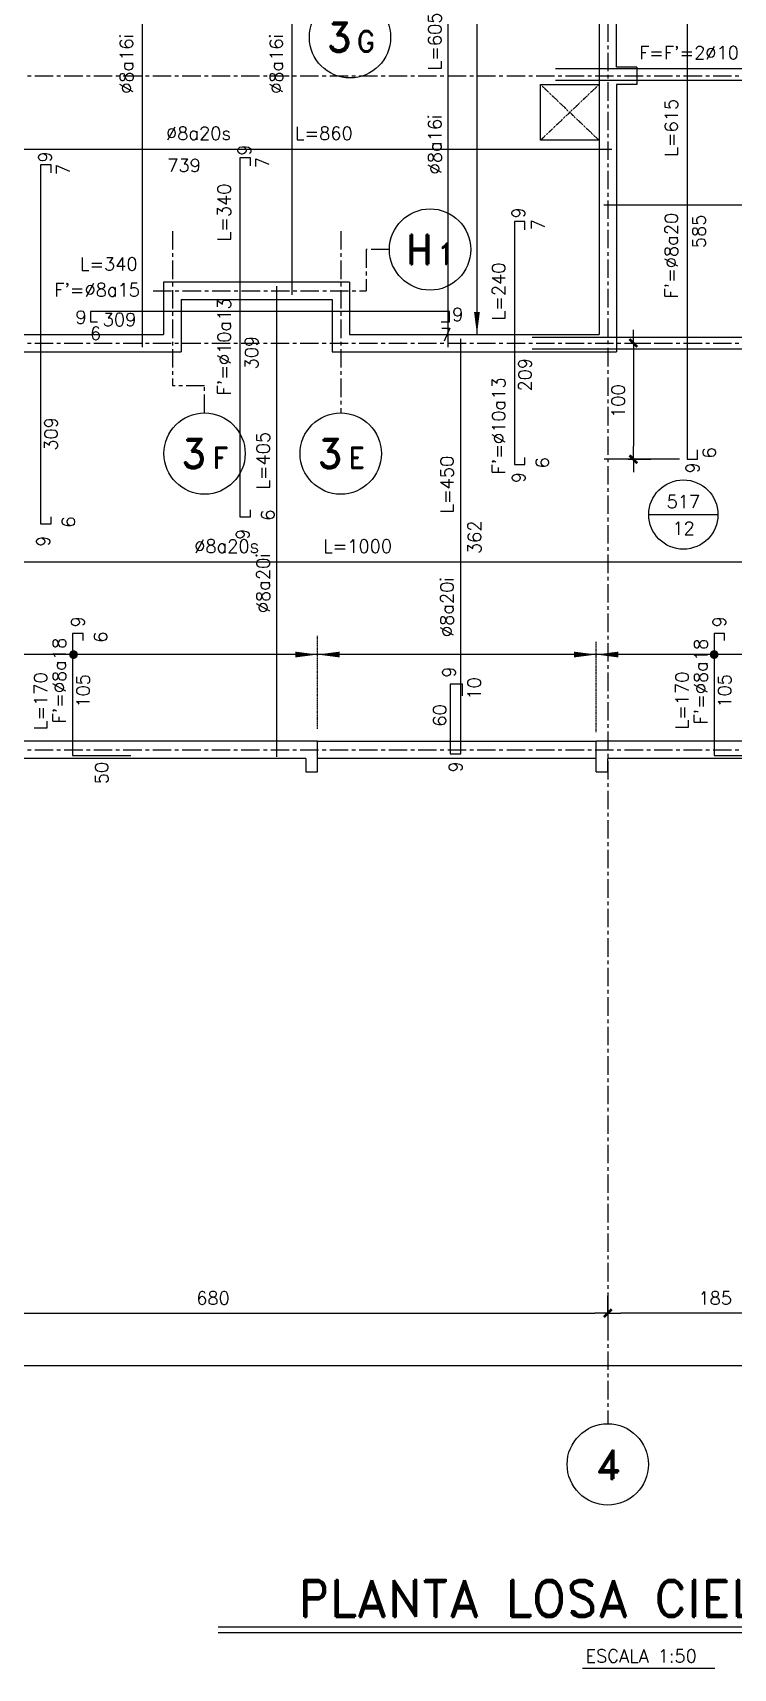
# Model space of a CAD drawing. Header units: millimetres. Extents: x -656237 to -651946, y 88238 to 91298.
# Drawn here: x -655280 to -654677, y 88238 to 89645 of the extents above; entities that cross this region are included whole.
import ezdxf
from ezdxf.enums import TextEntityAlignment as Align

# ---------------------------------------------------------------- set-up
doc = ezdxf.new("R2010")
doc.units = ezdxf.units.MM
doc.header["$LTSCALE"] = 0.5
for name, pattern in [('CENTER', [50.8, 31.75, -6.35, 6.35, -6.35]), ('DASHDOT', [1, 0.5, -0.25, 0, -0.25]), ('DASHED', [0.75, 0.5, -0.25])]:
    doc.linetypes.add(name, pattern=pattern)
for name, color, linetype in [('A-LINEA 015', 6, 'Continuous'), ('BORDE DE LOSAS', 3, 'Continuous'), ('COTAS', 5, 'Continuous'), ('Cotas2', 1, 'Continuous'), ('EJES', 1, 'CENTER'), ('FE', 7, 'Continuous'), ('MUROS', 3, 'Continuous'), ('SEGMENTOS1', 3, 'Continuous'), ('TEXTOS-SM', 3, 'Continuous'), ('TEXTOS1', 9, 'Continuous'), ('TEXTOS50a', 3, 'Continuous'), ('VANOS', 8, 'DASHDOT'), ('VIGAS', 3, 'Continuous')]:
    doc.layers.add(name, color=color, linetype=linetype)
doc.styles.add('ROMAND', font='romand')
doc.styles.add('ROMANS', font='romans')
doc.styles.add('ROMANS0', font='romans.shx')
doc.styles.add('SIETE50', font='ROMAND.SHX', dxfattribs={"height": 31.5})
doc.dimstyles.new('ING-50', dxfattribs={"dimscale": 5, "dimtxt": 2.25, "dimasz": 2.25, "dimexe": 3, "dimexo": 0, "dimgap": 1.5, "dimtad": 1, "dimdec": 1, "dimzin": 12, "dimdsep": 46, "dimtxsty": 'ROMANS', "dimblk1": 'TICK1', "dimblk2": 'TICK1', "dimsah": 1, "dimcen": 0.09, "dimclrd": 2, "dimclre": 1, "dimclrt": 3, "dimadec": 1, "dimazin": 3, "dimtfac": 1, "dimtdec": 1, "dimtix": 1, "dimtmove": 2, "dimatfit": 3, "dimfxl": 3, "dimtolj": 1, "dimtzin": 12, "dimarcsym": 0})

# ---------------------------------------------------------------- blocks, each defined once
blk = doc.blocks.new('TICK1')
at = {"color": 2}
for points in [[(0, 0), (-1, 0)], [(0, 0), (1, 0)]]:
    blk.add_lwpolyline(points, dxfattribs=at)
at = {"color": 2, "const_width": 0.2}
blk.add_lwpolyline([(-0.3, -0.3), (0.3, 0.3)], dxfattribs=at)
blk = doc.blocks.new('*D9')
at = {"layer": 'COTAS', "color": 1, "lineweight": -2}
for p, q in [((-654767.2, 89378.3), (-654747.7, 89378.3)), ((-654767.2, 89278.3), (-654747.7, 89278.3))]:
    blk.add_line(p, q, dxfattribs=at)
at = {"layer": 'COTAS', "color": 2, "lineweight": -2}
blk.add_line((-654762.7, 89367), (-654762.7, 89289.5), dxfattribs=at)
at = {"layer": 'Defpoints', "color": 0}
for p in [(-654767.2, 89378.3), (-654767.2, 89278.3), (-654762.7, 89278.3)]:
    blk.add_point(p, dxfattribs=at)
at = {"layer": 'COTAS', "color": 2, "lineweight": -2, "xscale": 11.25, "yscale": 11.25, "zscale": 11.25}
for p, rotation in [((-654762.7, 89378.3), 90), ((-654762.7, 89278.3), 270)]:
    blk.add_blockref('TICK1', p, dxfattribs=dict(at, rotation=rotation))
at = {"layer": 'COTAS', "color": 3, "insert": (-654775.8, 89328.3), "char_height": 11.25, "attachment_point": 5, "rotation": 90, "style": 'ROMANS'}
blk.add_mtext('\\A1;100', dxfattribs=at)
blk = doc.blocks.new('FLECHA')
at = {"layer": 'TEXTOS1', "color": 2}
blk.add_lwpolyline([(0, 0, 0, 5, 0), (19.2, 0, 5, 5, 0)], format="xyseb", dxfattribs=at)
blk = doc.blocks.new('losa-ne')
at = {"color": 5, "linetype": 'Continuous'}
blk.add_line((-29.8, 0), (29.7, 0), dxfattribs=at)
at = {"color": 3, "linetype": 'Continuous'}
blk.add_circle((0, 0), 29.8, dxfattribs=at)
at = {"color": 3, "linetype": 'Continuous', "style": 'ROMANS'}
for tag, p in [('N%%DL', (0, 5.6)), ('ESP', (0.2, -17.4))]:
    blk.add_attdef(tag, text='', height=11.2, dxfattribs=at).set_placement(p, align=Align.CENTER)
blk = doc.blocks.new('EJE-1')
at = {"color": 3, "linetype": 'Continuous'}
blk.add_circle((0, 0), 35, dxfattribs=at)
at = {"color": 5, "linetype": 'Continuous', "style": 'ROMAND'}
blk.add_attdef('0', text='', height=25, dxfattribs=at).set_placement((0.2, 0), align=Align.MIDDLE)
blk = doc.blocks.new('*D59')
at = {"layer": 'COTAS', "color": 1, "lineweight": -2}
for p, q in [((-655844.7, 88498.3), (-655844.7, 88513.3)), ((-653332.2, 88498.3), (-653332.2, 88513.3))]:
    blk.add_line(p, q, dxfattribs=at)
at = {"layer": 'COTAS', "color": 2, "lineweight": -2}
blk.add_line((-655833.5, 88498.3), (-653343.5, 88498.3), dxfattribs=at)
at = {"layer": 'Defpoints', "color": 0}
for p in [(-655844.7, 88498.3), (-653332.2, 88498.3), (-653332.2, 88498.3)]:
    blk.add_point(p, dxfattribs=at)
at = {"layer": 'COTAS', "color": 2, "lineweight": -2, "xscale": 11.25, "yscale": 11.25, "zscale": 11.25, "rotation": 180}
blk.add_blockref('TICK1', (-655844.7, 88498.3), dxfattribs=at)
at = {"layer": 'COTAS', "color": 2, "lineweight": -2, "xscale": 11.25, "yscale": 11.25, "zscale": 11.25}
blk.add_blockref('TICK1', (-653332.2, 88498.3), dxfattribs=at)
at = {"layer": 'COTAS', "color": 3, "insert": (-654588.5, 88511.4), "char_height": 11.25, "attachment_point": 5, "style": 'ROMANS'}
blk.add_mtext('\\A1;2512.5', dxfattribs=at)
blk = doc.blocks.new('*D70')
at = {"layer": 'COTAS', "color": 1, "lineweight": -2}
for p, q in [((-654784.7, 88543.3), (-654784.7, 88558.3)), ((-654599.7, 88543.3), (-654599.7, 88558.3))]:
    blk.add_line(p, q, dxfattribs=at)
at = {"layer": 'COTAS', "color": 2, "lineweight": -2}
blk.add_line((-654611, 88543.3), (-654773.5, 88543.3), dxfattribs=at)
at = {"layer": 'Defpoints', "color": 0}
for p in [(-654784.7, 88543.3), (-654784.7, 88543.3), (-654599.7, 88543.3)]:
    blk.add_point(p, dxfattribs=at)
at = {"layer": 'COTAS', "color": 2, "lineweight": -2, "xscale": 11.25, "yscale": 11.25, "zscale": 11.25, "rotation": 180}
blk.add_blockref('TICK1', (-654784.7, 88543.3), dxfattribs=at)
at = {"layer": 'COTAS', "color": 2, "lineweight": -2, "xscale": 11.25, "yscale": 11.25, "zscale": 11.25}
blk.add_blockref('TICK1', (-654599.7, 88543.3), dxfattribs=at)
at = {"layer": 'COTAS', "color": 3, "insert": (-654692.2, 88556.4), "char_height": 11.25, "attachment_point": 5, "style": 'ROMANS'}
blk.add_mtext('\\A1;185', dxfattribs=at)
blk = doc.blocks.new('*D41')
at = {"layer": 'COTAS', "color": 1, "lineweight": -2}
for p, q in [((-655464.7, 88543.3), (-655464.7, 88558.3)), ((-654784.7, 88543.3), (-654784.7, 88528.3))]:
    blk.add_line(p, q, dxfattribs=at)
at = {"layer": 'COTAS', "color": 2, "lineweight": -2}
blk.add_line((-655453.5, 88543.3), (-654796, 88543.3), dxfattribs=at)
at = {"layer": 'Defpoints', "color": 0}
for p in [(-655464.7, 88543.3), (-654784.7, 88543.3), (-654784.7, 88543.3)]:
    blk.add_point(p, dxfattribs=at)
at = {"layer": 'COTAS', "color": 2, "lineweight": -2, "xscale": 11.25, "yscale": 11.25, "zscale": 11.25, "rotation": 180}
blk.add_blockref('TICK1', (-655464.7, 88543.3), dxfattribs=at)
at = {"layer": 'COTAS', "color": 2, "lineweight": -2, "xscale": 11.25, "yscale": 11.25, "zscale": 11.25}
blk.add_blockref('TICK1', (-654784.7, 88543.3), dxfattribs=at)
at = {"layer": 'COTAS', "color": 3, "insert": (-655124.7, 88556.4), "char_height": 11.25, "attachment_point": 5, "style": 'ROMANS'}
blk.add_mtext('\\A1;680', dxfattribs=at)
blk = doc.blocks.new('eje-3')
at = {"color": 3, "linetype": 'Continuous'}
blk.add_circle((0, 0), 35, dxfattribs=at)
at = {"color": 5, "linetype": 'Continuous', "style": 'ROMAND'}
for height, p in [(25, (-9.2, 0)), (18, (13.7, -3.6))]:
    blk.add_attdef('0', text='', height=height, dxfattribs=at).set_placement(p, align=Align.MIDDLE)

msp = doc.modelspace()

# ---------------------------------------------------------------- linework, layer by layer
at = {"color": 6}
for p, q in [((-655120.39, 88273.58), (-654367.92, 88273.58)), ((-655120.39, 88268.58), (-654367.92, 88268.58))]:
    msp.add_line(p, q, dxfattribs=at)
at = {"color": 3}
msp.add_line((-654806.56, 88237.81), (-654692.47, 88237.81), dxfattribs=at)
at = {"layer": 'BORDE DE LOSAS', "ltscale": 0.2}
msp.add_lwpolyline([(-654842.71, 89600.75), (-654792.21, 89600.75), (-654792.21, 89552.75), (-654842.71, 89552.75)], close=True, dxfattribs=at)
at = {"layer": 'Cotas2'}
msp.add_line((-654723.08, 89278.25), (-654787.78, 89278.25), dxfattribs=at)
at = {"layer": 'EJES'}
for p, q in [((-654784.71, 91228.25), (-654784.71, 88448.25)), ((-656167.21, 89608.25), (-652890.72, 89608.25)), ((-655159.71, 89474.65), (-655159.71, 89341.37)), ((-655014.71, 89474.65), (-655014.71, 89318.18)), ((-654972.76, 89458.76), (-654992.76, 89458.76)), ((-654992.76, 89458.76), (-654992.76, 89423.25)), ((-655176.31, 89423.25), (-654992.76, 89423.25)), ((-656167.21, 89378.25), (-652890.72, 89378.25)), ((-655132, 89341.37), (-655159.71, 89341.37)), ((-655132, 89318.18), (-655132, 89341.37)), ((-656167.21, 89028.25), (-652889.09, 89028.25))]:
    msp.add_line(p, q, dxfattribs=at)
at = {"layer": 'FE', "ltscale": 0.5}
for points in [[(-655185.57, 89374.75), (-655185.57, 89971.75)], [(-655056.57, 89419.75), (-655056.57, 89971.75)], [(-654922.07, 89374.75), (-654922.07, 89971.75)], [(-654707.41, 89855.25), (-654707.41, 89863.25), (-654716.41, 89863.25), (-654716.41, 89278.25), (-654707.41, 89278.25), (-654707.41, 89286.25)], [(-654829.71, 89614.5), (-654599.71, 89614.5)], [(-654829.71, 89604.5), (-654599.71, 89604.5)], [(-655432.21, 89543.68), (-655420.71, 89543.68), (-655420.71, 89553.18), (-655515.71, 89553.18), (-655515.71, 89545.18), (-654781.21, 89545.18)], [(-655092.48, 89530.68), (-655092.48, 89537.68), (-655101.48, 89537.68), (-655101.48, 89228.68), (-655092.48, 89228.68), (-655092.48, 89234.68)], [(-655264.2, 89524.77), (-655264.2, 89531.77), (-655273.2, 89531.77), (-655273.2, 89222.77), (-655264.2, 89222.77), (-655264.2, 89228.77)], [(-654788.21, 89497.16), (-654391.21, 89497.16)], [(-654856.07, 89475.75), (-654856.07, 89482.75), (-654865.07, 89482.75), (-654865.07, 89273.75), (-654856.07, 89273.75), (-654856.07, 89279.75)], [(-655069.7, 89022.25), (-655069.7, 89427.25)], [(-654928.18, 89396.52), (-654921.18, 89396.52), (-654921.18, 89405.52), (-655230.18, 89405.52), (-655230.18, 89396.52), (-655224.18, 89396.52)], [(-654909.83, 89074.75), (-654909.83, 89084.75), (-654920.33, 89084.75), (-654920.33, 89024.75), (-654911.33, 89024.75), (-654911.33, 89381.75)], [(-654849.71, 89383.25), (-654329.71, 89383.25)], [(-654849.71, 89373.25), (-654329.71, 89373.25)], [(-655471.21, 89189.86), (-654471.21, 89189.86)], [(-655236.57, 89122.25), (-655236.57, 89128.25), (-655245.57, 89128.25), (-655245.57, 89023.25), (-655195.57, 89023.25)], [(-654684.12, 89122.25), (-654684.12, 89128.25), (-654693.12, 89128.25), (-654693.12, 89023.25), (-654643.12, 89023.25)]]:
    msp.add_lwpolyline(points, dxfattribs=at)
at = {"layer": 'FE', "ltscale": 0.5, "const_width": 3.75}
for points in [[(-655246.71, 89110.21, 1), (-655242.96, 89110.21, 1)], [(-654695, 89110.21, 1), (-654691.25, 89110.21, 1)]]:
    msp.add_lwpolyline(points, format="xyb", close=True, dxfattribs=at)
at = {"layer": 'MUROS', "ltscale": 0.5}
for p, q in [((-654792.21, 89858.25), (-654792.21, 89385.75)), ((-654777.21, 89615.75), (-654777.21, 89858.25)), ((-654759.71, 89615.75), (-654777.21, 89615.75)), ((-654759.71, 89615.75), (-654759.71, 89600.75)), ((-654777.21, 89600.75), (-654777.21, 89370.75)), ((-655007.21, 89430.75), (-655167.21, 89430.75)), ((-655152.21, 89415.75), (-655022.21, 89415.75)), ((-655729.71, 89385.75), (-655167.21, 89385.75)), ((-655007.21, 89385.75), (-654792.21, 89385.75)), ((-655729.71, 89370.75), (-655152.21, 89370.75)), ((-655022.21, 89370.75), (-654777.21, 89370.75)), ((-655044.71, 89020.75), (-655044.71, 89009.25)), ((-654784.71, 89009.25), (-654784.71, 89020.75)), ((-655044.71, 89009.25), (-655034.71, 89009.25)), ((-654794.71, 89009.25), (-654784.71, 89009.25))]:
    msp.add_line(p, q, dxfattribs=at)
at = {"layer": 'MUROS'}
for p, q in [((-654759.71, 89600.75), (-654777.21, 89600.75)), ((-655167.21, 89430.75), (-655167.21, 89385.75)), ((-655007.21, 89430.75), (-655007.21, 89385.75)), ((-655152.21, 89415.75), (-655152.21, 89370.75)), ((-655022.21, 89415.75), (-655022.21, 89370.75)), ((-655034.71, 89035.75), (-655344.71, 89035.75)), ((-655034.71, 89009.25), (-655034.71, 89035.75)), ((-654794.71, 89009.25), (-654794.71, 89035.75)), ((-654574.71, 89035.75), (-654794.71, 89035.75)), ((-655044.71, 89020.75), (-655334.71, 89020.75)), ((-654584.71, 89020.75), (-654784.71, 89020.75))]:
    msp.add_line(p, q, dxfattribs=at)
at = {"layer": 'SEGMENTOS1', "color": 2, "linetype": 'DASHED', "ltscale": 0.5}
for p, q in [((-655034.71, 89046.41), (-655034.71, 89126.41)), ((-654794.71, 89043.29), (-654794.71, 89121.17))]:
    msp.add_line(p, q, dxfattribs=at)
at = {"layer": 'SEGMENTOS1', "ltscale": 0.5}
msp.add_line((-655034.71, 89035.75), (-654794.71, 89035.75), dxfattribs=at)
at = {"layer": 'TEXTOS1', "color": 1, "ltscale": 0.5}
for p, q in [((-654897.4, 89960.75), (-654897.4, 89385.75)), ((-654122.21, 89110.21), (-655454.71, 89110.21))]:
    msp.add_line(p, q, dxfattribs=at)
at = {"layer": 'VANOS', "ltscale": 0.5}
for p, q in [((-654842.71, 89600.75), (-654792.21, 89552.75)), ((-654792.21, 89600.75), (-654842.71, 89552.75))]:
    msp.add_line(p, q, dxfattribs=at)
at = {"layer": 'VIGAS', "ltscale": 0.5}
msp.add_line((-654794.71, 89020.75), (-655034.71, 89020.75), dxfattribs=at)

# ---------------------------------------------------------------- block references
at = {"layer": 'A-LINEA 015', "ltscale": 0.5}
ref = msp.add_blockref('eje-3', (-655006.71, 89641.46), dxfattribs=at)
ref.add_attrib('0', '3', dxfattribs={"layer": '0', "color": 5, "linetype": 'Continuous', "height": 25, "style": 'ROMAND'}).set_placement((-655015.91, 89641.46), align=Align.MIDDLE)
ref.add_attrib('0', 'G', dxfattribs={"layer": '0', "color": 5, "linetype": 'Continuous', "height": 18, "style": 'ROMAND'}).set_placement((-654993.03, 89637.87), align=Align.MIDDLE)
ref = msp.add_blockref('eje-3', (-654937.76, 89458.76), dxfattribs=at)
ref.add_attrib('0', 'H', dxfattribs={"layer": '0', "color": 5, "linetype": 'Continuous', "height": 25, "style": 'ROMAND'}).set_placement((-654946.95, 89458.76), align=Align.MIDDLE)
ref.add_attrib('0', '1', dxfattribs={"layer": '0', "color": 5, "linetype": 'Continuous', "height": 18, "style": 'ROMAND'}).set_placement((-654924.07, 89455.18), align=Align.MIDDLE)
ref = msp.add_blockref('eje-3', (-655132, 89283.18), dxfattribs=at)
ref.add_attrib('0', '3', dxfattribs={"layer": '0', "color": 5, "linetype": 'Continuous', "height": 25, "style": 'ROMAND'}).set_placement((-655141.19, 89283.18), align=Align.MIDDLE)
ref.add_attrib('0', 'F', dxfattribs={"layer": '0', "color": 5, "linetype": 'Continuous', "height": 18, "style": 'ROMAND'}).set_placement((-655118.31, 89279.59), align=Align.MIDDLE)
ref = msp.add_blockref('eje-3', (-655014.71, 89283.18), dxfattribs=at)
ref.add_attrib('0', '3', dxfattribs={"layer": '0', "color": 5, "linetype": 'Continuous', "height": 25, "style": 'ROMAND'}).set_placement((-655023.91, 89283.18), align=Align.MIDDLE)
ref.add_attrib('0', 'E', dxfattribs={"layer": '0', "color": 5, "linetype": 'Continuous', "height": 18, "style": 'ROMAND'}).set_placement((-655001.03, 89279.59), align=Align.MIDDLE)
msp.add_blockref('EJE-1', (-654784.71, 88413.25), dxfattribs=at).add_auto_attribs({'0': '4'})
at = {"layer": 'TEXTOS1', "color": 1, "ltscale": 0.5, "xscale": -1}
for p, rotation in [((-654897.4, 89385.75), 270.0000000000358), ((-655034.71, 89110.21), 180), ((-654794.71, 89110.21), 180)]:
    msp.add_blockref('FLECHA', p, dxfattribs=dict(at, rotation=rotation))
at = {"layer": 'TEXTOS1', "ltscale": 0.5}
msp.add_blockref('losa-ne', (-654719.64, 89230.65), dxfattribs=at).add_auto_attribs({'N%%DL': '517', 'ESP': '12'})
at = {"layer": 'TEXTOS1', "color": 1, "ltscale": 0.5, "rotation": 180}
for p in [(-655034.71, 89110.21), (-654794.71, 89110.21)]:
    msp.add_blockref('FLECHA', p, dxfattribs=at)

# ---------------------------------------------------------------- texts
at = {"color": 6, "style": 'SIETE50'}
msp.add_text('PLANTA LOSA CIELO 5º PISO', height=31.5, dxfattribs=at).set_placement((-654748.09, 88282.16), align=Align.CENTER)
at = {"color": 3, "style": 'ROMANS'}
msp.add_text('ESCALA 1:50', height=11.25, dxfattribs=at).set_placement((-654803.96, 88242.77))
at = {"layer": 'TEXTOS-SM', "ltscale": 0.5, "style": 'ROMANS0'}
for s, rotation, p in [('%%c8a16i      L=605', 90, (-655193.57, 89670.75)), ('%%c8a16i      L=560', 90, (-655064.57, 89670.75)), ('%%c8a16i    L=605', 90, (-654928.04, 89593.04)), ("F=F'=2%%c10     L=230", 360, (-654665.19, 89622.5)), ("F'=%%c8a20     L=615", 90, (-654724.41, 89502.48)), ("F'=%%c10a13     L=340", 90, (-655109.48, 89424.4)), ("F'=%%c10a13     L=240", 90, (-654873.07, 89356.41)), ('%%c8a20i      L=405', 90, (-655075.91, 89223.82)), ('%%c8a20i      L=450', 90, (-654917.58, 89203.25)), ('%%c8a20s      L=1000', 360, (-655055.72, 89197.86)), ("F'=%%c8a18   ", 89.99999, (-655251.42, 89099.37)), ("F'=%%c8a18   ", 89.99999, (-654698.98, 89098.5)), ('L=170', 89.99999, (-655267.55, 89070.08)), ('L=170', 89.99999, (-654715.11, 89070.74))]:
    msp.add_text(s, height=11.25, rotation=rotation, dxfattribs=at).set_placement(p, align=Align.CENTER)
for s, p in [('%%c8a20s      L=860', (-655084.79, 89553.18)), ('L=340', (-655214.49, 89440.64)), ("F'=%%C8a15 ", (-655220.66, 89418.45))]:
    msp.add_text(s, height=11.25, dxfattribs=at).set_placement(p, align=Align.CENTER)
at = {"layer": 'TEXTOS50a', "ltscale": 0.5, "style": 'ROMANS0'}
for s, rotation, p in [('9', 90, (-655097.62, 89544.29)), ('9', 90, (-655269.33, 89538.37)), ('7', 90, (-655082.13, 89533.53)), ('7', 90, (-655253.84, 89527.61)), ('9', 90, (-654861.75, 89490.24)), ('7', 90, (-654844.72, 89480.08)), ('585', 90, (-654706.13, 89474.34)), ('309', 90, (-655091.5, 89370.03)), ('209', 90, (-654856.07, 89351)), ('309', 90, (-655264.2, 89300.02)), ('6', 90, (-654697.39, 89283.76)), ('9', 90, (-654861.43, 89262.57)), ('6', 90, (-654841.07, 89275.25)), ('9', 90, (-654711.76, 89270.81)), ('6', 90, (-655249.2, 89224.27)), ('6', 90, (-655077.48, 89230.18)), ('362', 90, (-654899.49, 89211.08)), ('9', 90, (-655270.95, 89207.77)), ('9', 90, (-655099.23, 89213.68)), ('9', 89.99999, (-655241.07, 89138.39)), ('9', 89.99999, (-654688.62, 89138.39)), ('6', 89.99999, (-655221.57, 89125.25)), ('9', 90, (-654921.4, 89095.1)), ('105', 89.99999, (-655236.57, 89078.96)), ('10', 90, (-654899.8, 89080.99)), ('105', 89.99999, (-654684.12, 89078.96)), ('60', 90, (-654929.44, 89057.85)), ('50', 89.99999, (-655220.57, 89008.25)), ('9', 90, (-654915.83, 89013.47))]:
    msp.add_text(s, height=11.25, rotation=rotation, dxfattribs=at).set_placement(p, align=Align.MIDDLE)
for s, p in [('739', (-655149.65, 89531.17)), ('9', (-655238.39, 89400.49)), ('9', (-654913.95, 89402.81)), ('6', (-655225.9, 89386.61)), ('309', (-655205.23, 89398.49)), ('7', (-654924.25, 89385.56))]:
    msp.add_text(s, height=11.25, dxfattribs=at).set_placement(p, align=Align.MIDDLE)

# ---------------------------------------------------------------- dimensions: what is measured, and where the dimension line sits
at = {"layer": 'COTAS'}
for base, p1, p2, angle, picture, middle in [((-654762.69, 89278.25), (-654767.19, 89378.25), (-654767.19, 89278.25), 270, '*D9', (-654775.81, 89328.25)), ((-654784.71, 88543.25), (-654599.71, 88543.25), (-654784.71, 88543.25), 180, '*D70', (-654692.21, 88556.38))]:
    dim = msp.add_linear_dim(base=base, p1=p1, p2=p2, angle=angle, dimstyle='ING-50', dxfattribs=at)
    dim.commit()
    dim.dimension.update_dxf_attribs({"geometry": picture, "text_midpoint": middle})
for base, p1, p2, picture, middle in [((-654784.71, 88543.25), (-655464.71, 88543.25), (-654784.71, 88543.25), '*D41', (-655124.71, 88556.38)), ((-653332.21, 88498.25), (-655844.71, 88498.25), (-653332.21, 88498.25), '*D59', (-654588.46, 88511.38))]:
    dim = msp.add_linear_dim(base=base, p1=p1, p2=p2, dimstyle='ING-50', dxfattribs=at)
    dim.commit()
    dim.dimension.update_dxf_attribs({"geometry": picture, "text_midpoint": middle})

doc.saveas('drawing.dxf')
